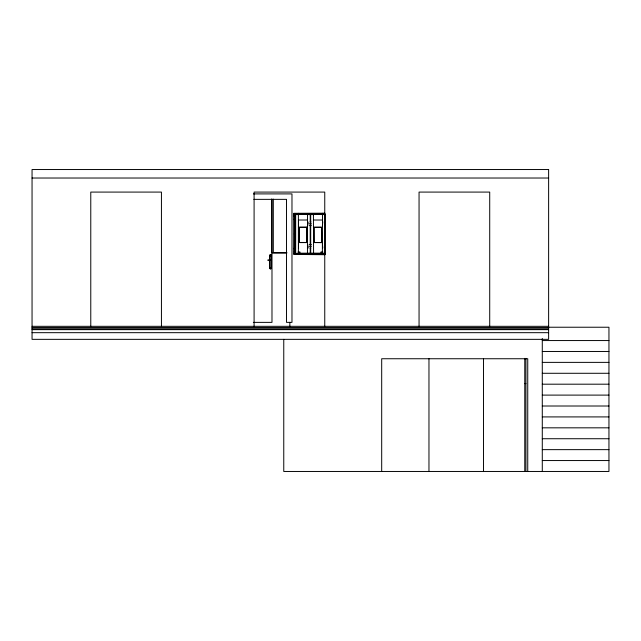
<?xml version="1.0" encoding="UTF-8"?>
<svg xmlns="http://www.w3.org/2000/svg" width="641" height="641" viewBox="0 0 641 641"><rect width="100%" height="100%" fill="white"/><g stroke="black" fill="none" stroke-linecap="round" stroke-linejoin="round"><path stroke-width="0.96" d="M295.213 214.455L295.213 253.451L294.435 253.724L294.371 250.863L295.197 249.718L295.301 253.395L325.243 253.347L325.243 214.559L322.519 214.559L322.367 253.524M295.365 214.623L295.365 253.403L293.73 253.708L325.364 253.684M294.636 220.648L294.62 220.985M294.812 247.218L294.62 246.921M294.596 245.591L294.62 245.832M294.499 245.599L294.62 245.952M294.451 249.461L294.54 247.931M270.806 256.079L270.79 256.015M295.253 218.188L294.371 217.043C292.665 212.419 296.286 215.136 294.692 214.278M307.424 219.454L306.863 220.015L298.602 220.015M293.73 214.198L294.427 214.182L294.596 253.532M295.004 214.11L294.379 214.254L295.18 214.463M294.491 214.334L295.317 214.543M295.485 214.623L294.892 214.447M295.108 214.527L295.004 213.854L295.549 214.246M294.499 218.445L294.491 220.071M294.78 221.954L294.451 222.419L294.62 221.954M270.398 259.917L270.919 259.917M294.371 253.62C296.895 252.77 293.282 254.06 294.764 253.54M295.365 253.347L294.54 253.66M268.419 259.653L267.746 260.174L268.419 260.623M307.616 214.631L308.337 214.559M299.035 214.23L300.549 214.262M312.576 214.439L313.473 214.807M313.209 214.423L324.578 214.254M307.696 214.423L296.823 214.559M313.249 214.423L323.937 214.423M320.34 214.198L321.878 214.262L320.364 214.262M294.403 214.174L294.395 254.205L325.54 254.205M32.05 178.022L548.624 178.022M253.371 193.903L291.976 193.903L291.976 322.375L286.519 322.375L286.519 199.359L253.868 199.359M324.915 213.197L293.778 213.309L293.73 254.429L324.915 254.701M296.463 214.11L297.368 214.11M297.913 214.11L323 214.11M323.545 214.11L324.45 214.11M293.73 214.166L325.54 214.206M296.334 214.254L307.576 214.423M309.851 214.511L311.214 214.511M294.652 215.168L294.275 214.567L294.564 215.168M294.331 218.741L294.331 219.951M322.311 220.015L314.05 220.015L313.489 219.454M294.78 221.161L294.62 221.77M322.76 221.77L322.391 226.137M310.789 221.882L310.124 221.77L310.789 221.938M309.611 223.805L311.302 223.805M309.571 225.648L311.342 225.648M299.427 227.315L306.879 227.315M299.363 227.379L299.363 242.402M306.943 227.379L306.943 242.402M294.435 233.316L294.435 234.59M313.97 242.402L313.85 227.379L321.486 227.315L321.67 242.402L321.486 227.194L314.034 227.194L314.034 242.586L321.486 242.586L314.034 242.466M299.427 242.466L306.879 242.466M309.571 244.437L311.342 244.437M309.611 246.28L311.302 246.28M294.78 246.737L294.62 246.136M294.78 246.921L294.499 247.274M294.491 247.827L294.443 249.421M294.331 247.947L294.331 249.165M322.76 248.011L322.391 243.644M310.789 248.147L310.124 248.251M298.097 251.937L299.908 251.937L299.908 253.395M322.816 251.937L320.997 251.937L320.997 253.395M287.024 252.834L273.306 252.834L273.306 199.111M286.503 252.866L271.672 252.866L271.672 199.087M298.73 253.54L302.696 253.54M303.185 253.54L307.151 253.54M313.577 253.524L313.425 214.559L307.488 214.559L307.456 253.572M313.761 253.54L317.728 253.54M318.216 253.54L322.183 253.54M295.004 253.796L295.669 253.395L295.669 214.559L298.394 214.559L298.394 253.347M296.463 253.796L297.368 253.796M297.913 253.796L323 253.796M323.545 253.796L324.45 253.796M253.355 322.375L271.984 322.375L271.984 199.135M32.05 326.317L548.624 326.317M548.255 327.231L608.95 327.231L608.95 471.464L283.763 471.464L283.763 339.345M32.05 327.527L548.624 327.527M32.05 328.745L548.624 328.745M32.05 329.65L548.624 329.65M32.05 332.679L548.624 332.679M542.286 340.555L608.95 340.555M542.286 351.468L608.95 351.468M542.286 362.373L608.95 362.373M542.286 373.286L608.95 373.286M524.771 383.59L525.924 383.59M542.286 384.191L608.95 384.191M542.286 395.104L608.95 395.104M542.286 406.009L608.95 406.009M542.286 416.914L608.95 416.914M542.286 427.827L608.95 427.827M542.286 438.732L608.95 438.732M542.286 449.645L608.95 449.645M542.286 460.55L608.95 460.55M309.851 214.623L311.061 214.511M295.253 249.718L295.108 253.339M321.87 253.716L320.364 253.644M294.66 253.612L295.004 254.036L295.549 253.66M294.371 214.286L295.277 214.607M542.286 338.512L542.286 471.464M527.743 471.464L527.743 358.744L381.691 358.744L381.691 471.464M525.924 358.367L525.924 471.464M524.771 358.367L524.771 471.464M489.716 326.317L489.716 192.084L419.054 192.084L419.054 326.317M483.506 358.415L483.506 471.464M428.965 358.415L428.965 471.464M324.995 214.246L324.45 214.246M324.995 253.66L324.45 253.652M324.755 326.317L324.755 192.084L254.092 192.084L254.092 326.317M323.545 214.246L323 214.246M323.545 253.652L323 253.66M323.425 253.283L297.488 253.283M310.701 214.559L310.701 253.347M310.212 214.559L310.212 253.347M307.912 223.805L307.792 221.77L307.792 225.648M307.912 246.28L307.792 248.315L307.792 244.437M300.549 253.644L299.035 253.636M298.514 221.77L298.514 226.137M298.514 243.644L298.514 248.011M297.913 214.246L297.368 214.246M297.913 253.66L297.368 253.652M296.463 214.246L295.91 214.246M296.463 253.652L295.91 253.66M289.852 322.335L289.852 326.317M161.436 326.317L161.436 192.084L90.774 192.084L90.774 326.317M270.51 267.473L270.55 267.505M548.624 169.536L32.05 169.536L32.05 339.345L548.624 339.345L548.624 169.536M298.826 213.349L298.634 213.958L298.826 213.349M322.279 213.349L322.086 213.958L322.279 213.349M294.844 220.192L294.772 222.739L294.844 220.192M306.879 227.194L299.427 227.194L299.427 242.586L306.879 242.586L306.879 227.194M294.844 245.166L294.724 247.706L294.844 245.166M298.826 253.948L298.634 254.557L298.826 253.948M322.279 253.948L322.086 254.557L322.279 253.948M271.447 267.658L271.447 255.895A1.21 0.793 -90 0 0 270.654 254.685A1.21 0.793 -90 0 0 269.861 255.895L269.861 267.658A1.21 0.793 -90 0 0 270.654 268.867A1.21 0.793 -90 0 0 271.447 267.658M271.159 267.658L271.159 255.895A1.21 0.793 -90 0 0 270.366 254.685A1.21 0.793 -90 0 0 269.573 255.895L269.573 267.658A1.21 0.793 -90 0 0 270.366 268.867A1.21 0.793 -90 0 0 271.159 267.658"/></g></svg>
